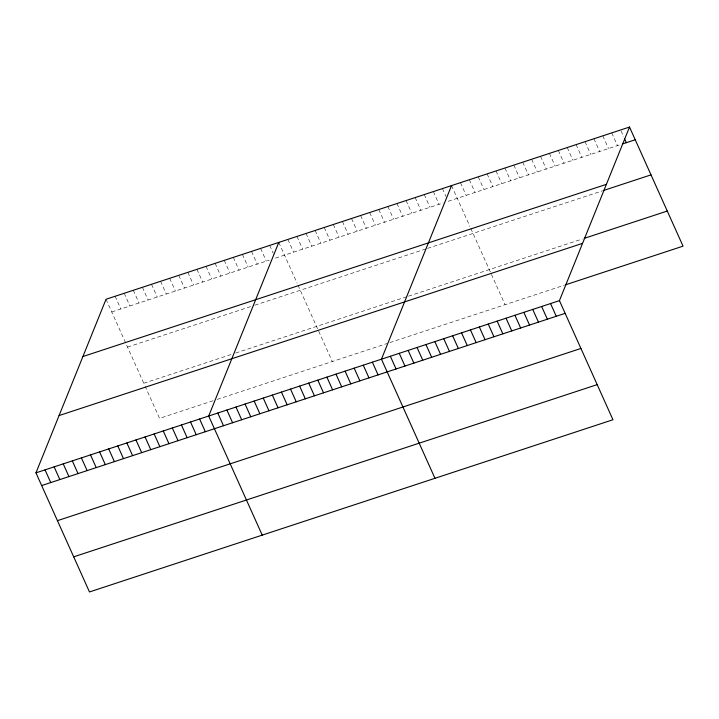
<?xml version="1.0" encoding="UTF-8"?>
<svg xmlns="http://www.w3.org/2000/svg" width="719" height="719" viewBox="0 0 719 719"><rect width="100%" height="100%" fill="white"/><g stroke="black" fill="none" stroke-linecap="round" stroke-linejoin="round"><path stroke-width="0.54" stroke-dasharray="3.6 2.7" d="M111.751 311.965L269.346 260.125M275.404 258.13L443.102 202.965M448.153 201.302L621.396 144.312M127.524 347.079L253.807 305.539M254.814 305.207L426.556 248.711M427.571 248.379L602.558 190.805M143.782 383.254L231.671 354.341M235.715 353.011L407.457 296.516M408.464 296.183L582.237 239.014M213.103 400.744L159.564 418.359L145.139 386.265M217.147 399.422L386.867 343.583M389.896 342.586L564.397 285.182M621.063 130.957L623.697 136.817M611.725 132.907L617.432 145.615M602.828 135.828L608.535 148.545M593.93 138.758L599.637 151.466M585.023 141.688L590.739 154.396M576.126 144.618L581.842 157.326M567.228 147.539L572.935 160.247M558.33 150.469L564.038 163.177M549.433 153.399L555.14 166.107M540.526 156.32L546.242 169.037M531.629 159.25L537.345 171.958M522.731 162.179L528.447 174.888M513.833 165.109L519.54 177.818M504.936 168.03L510.643 180.748M496.029 170.96L501.745 183.669M487.131 173.89L492.848 186.598M478.234 176.82L483.95 189.528M469.336 179.741L475.043 192.458M460.439 182.671L466.146 195.379M451.541 185.601L469.875 226.395M470.774 228.399L505.062 304.703M442.446 188.594L445.96 196.413M433.35 191.578L439.066 204.295M424.264 194.57L429.971 207.279M415.169 197.563L420.885 210.272M406.073 200.556L411.789 213.264M396.987 203.549L402.694 216.257M387.892 206.533L393.608 219.25M378.796 209.526L384.512 222.234M369.71 212.518L375.417 225.227M360.614 215.511L366.331 228.22M351.519 218.504L357.235 231.212M342.433 221.488L348.14 234.205M333.337 224.481L339.053 237.189M324.251 227.474L329.958 240.182M315.156 230.466L320.863 243.175M306.06 233.459L311.776 246.168M296.974 236.443L302.681 249.16M287.879 239.436L293.586 252.144M278.783 242.429L297.118 283.223M298.026 285.236L332.313 361.531M269.697 245.422L273.211 253.241M260.602 248.415L266.318 261.123M251.506 251.398L257.222 264.116M242.42 254.391L248.127 267.1M233.324 257.384L239.041 270.092M224.229 260.377L229.945 273.085M215.143 263.37L220.85 276.078M206.047 266.354L211.763 279.062M196.961 269.346L202.668 282.055M187.866 272.339L193.573 285.048M178.77 275.332L184.486 288.04M169.684 278.325L175.391 291.033M160.589 281.309L166.296 294.017M151.493 284.302L157.209 297.01M142.407 287.294L148.114 300.003M133.312 290.287L139.028 302.996M124.216 293.271L129.932 305.988M115.13 296.264L120.837 308.972M106.035 299.257L144.681 385.258"/><path stroke-width="1.08" d="M629.52 127.047L559.436 300.641L612.965 419.743L89.48 591.953L35.95 472.85L106.035 299.257L629.52 127.047L683.05 246.15L565.386 284.859M278.783 242.429L208.699 416.022L262.228 535.125M451.541 185.601L381.447 359.185L434.977 478.297M622.384 143.989L635.236 139.756M82.91 356.543L606.396 184.334M603.547 190.481L651.01 174.87M584.214 238.366L667.268 211.044M59.075 415.564L582.57 243.355M35.95 472.85L559.436 300.641M41.666 485.559L565.152 313.349M57.439 520.664L580.925 348.454M73.698 556.839L597.183 384.629M624.577 138.776L626.339 142.686M550.538 303.571L556.254 316.279M541.641 306.492L547.348 319.2M532.743 309.422L538.45 322.13M523.836 312.352L529.552 325.06M514.939 315.273L520.655 327.99M506.041 318.202L511.757 330.911M497.144 321.132L502.851 333.841M488.246 324.062L493.953 336.771M479.348 326.983L485.055 339.701M470.442 329.913L476.158 342.621M461.544 332.843L467.26 345.551M452.646 335.773L458.363 348.481M443.749 338.694L449.456 351.402M434.851 341.624L440.558 354.332M425.945 344.554L431.661 357.262M417.047 347.484L422.763 360.192M408.149 350.405L413.865 363.113M399.252 353.335L404.959 366.043M390.354 356.264L396.061 368.973M372.361 362.178L378.068 374.887M363.266 365.171L368.982 377.879M354.179 368.164L359.886 380.872M345.084 371.157L350.791 383.865M335.989 374.141L341.705 386.858M326.902 377.133L332.609 389.842M317.807 380.126L323.523 392.835M308.712 383.119L314.428 395.827M299.625 386.112L305.332 398.82M290.53 389.096L296.246 401.813M281.435 392.089L287.151 404.797M272.348 395.082L278.055 407.79M263.253 398.074L268.969 410.783M254.158 401.067L259.874 413.776M245.071 404.051L250.778 416.768M235.976 407.044L241.692 419.752M226.889 410.037L232.597 422.745M217.794 413.03L223.501 425.738M199.612 419.006L205.319 431.724M190.517 421.999L196.233 434.707M181.422 424.992L187.138 437.7M172.335 427.985L178.042 440.693M163.24 430.978L168.956 443.686M154.145 433.961L159.861 446.679M145.058 436.954L150.765 449.663M135.963 439.947L141.679 452.655M126.868 442.94L132.584 455.648M117.781 445.933L123.488 458.641M108.686 448.917L114.402 461.634M99.599 451.909L105.307 464.618M90.504 454.902L96.211 467.611M81.409 457.895L87.125 470.603M72.322 460.888L78.029 473.596M63.227 463.872L68.934 476.58M54.132 466.865L59.848 479.573M45.045 469.858L50.752 482.566"/></g></svg>
